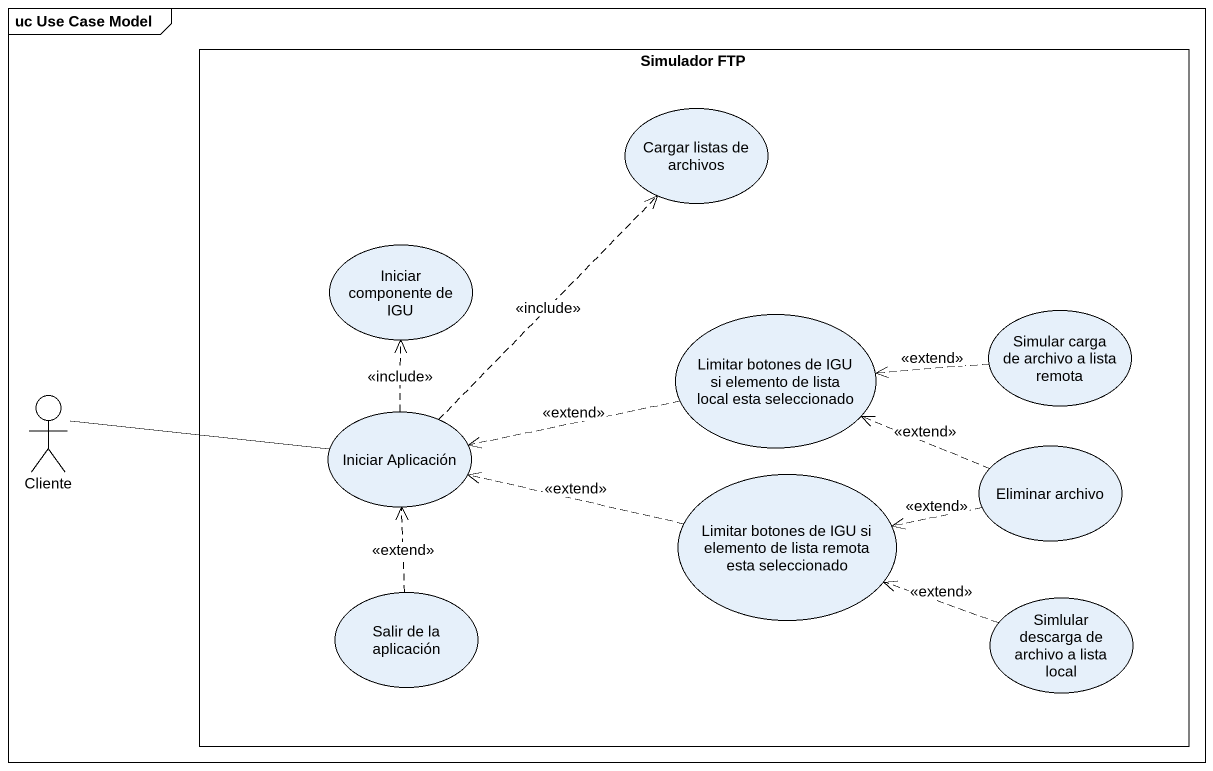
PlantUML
@startuml
mainframe uc Use Case Model
rectangle "Simulador FTP" as Simulador_FTP {
  usecase "Cargar listas de archivos" as Cargar_listas_de_archivos
  usecase "Iniciar componente de IGU" as Iniciar_componente_de_IGU
  usecase "Limitar botones de IGU si elemento de lista local esta seleccionado" as Limitar_botones_de_IGU_si
  usecase "Simular carga de archivo a lista remota" as Simular_carga_de_archivo_a
  usecase "Iniciar Aplicación" as Iniciar_Aplicación
  usecase "Eliminar archivo" as Eliminar_archivo
  usecase "Limitar botones de IGU si elemento de lista remota esta seleccionado" as Limitar_botones_de_IGU_si_2
  usecase "Salir de la aplicación" as Salir_de_la_aplicación
  usecase "Simlular descarga de archivo a lista local" as Simlular_descarga_de
}
actor Cliente
Limitar_botones_de_IGU_si .left.> Iniciar_Aplicación : <<extend>>
Simular_carga_de_archivo_a .left.> Limitar_botones_de_IGU_si : <<extend>>
Cliente -right- Iniciar_Aplicación
Iniciar_Aplicación .up.> Cargar_listas_de_archivos : <<include>>
Iniciar_Aplicación .up.> Iniciar_componente_de_IGU : <<include>>
Eliminar_archivo .left.> Limitar_botones_de_IGU_si : <<extend>>
Eliminar_archivo .left.> Limitar_botones_de_IGU_si_2 : <<extend>>
Limitar_botones_de_IGU_si_2 .left.> Iniciar_Aplicación : <<extend>>
Salir_de_la_aplicación .up.> Iniciar_Aplicación : <<extend>>
Simlular_descarga_de .left.> Limitar_botones_de_IGU_si_2 : <<extend>>
@enduml
